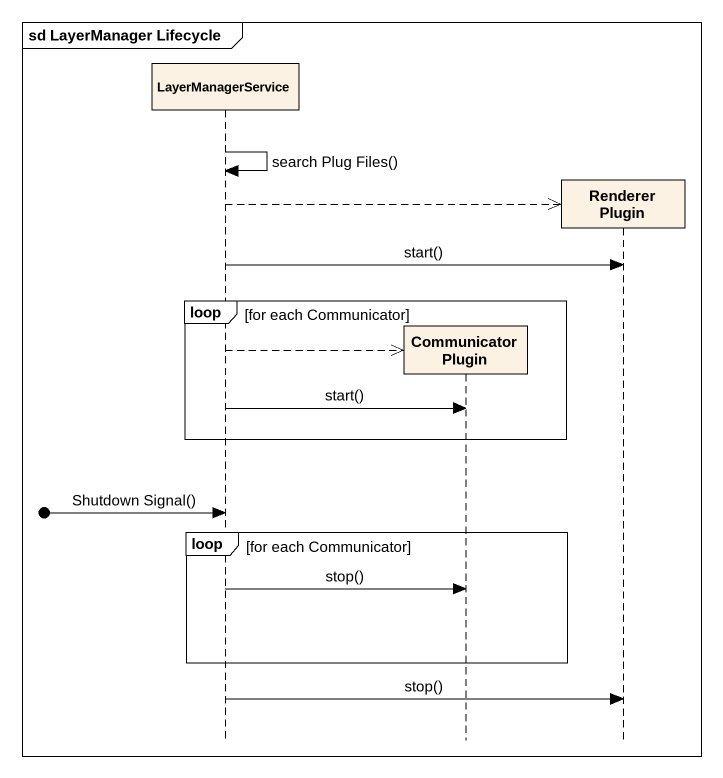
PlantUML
@startuml
mainframe sd LayerManager Lifecycle
hide footbox
participant LayerManagerService
participant "Communicator Plugin" as Communicator_Plugin
participant "Renderer Plugin" as Renderer_Plugin

LayerManagerService -> LayerManagerService : search Plug Files()
LayerManagerService -->> Renderer_Plugin **
LayerManagerService -> Renderer_Plugin : start()
loop for each Communicator
  LayerManagerService -->> Communicator_Plugin **
  LayerManagerService -> Communicator_Plugin : start()
end
[o-> LayerManagerService : Shutdown Signal()
loop for each Communicator
  LayerManagerService -> Communicator_Plugin : stop()
end
LayerManagerService -> Renderer_Plugin : stop()
@enduml
